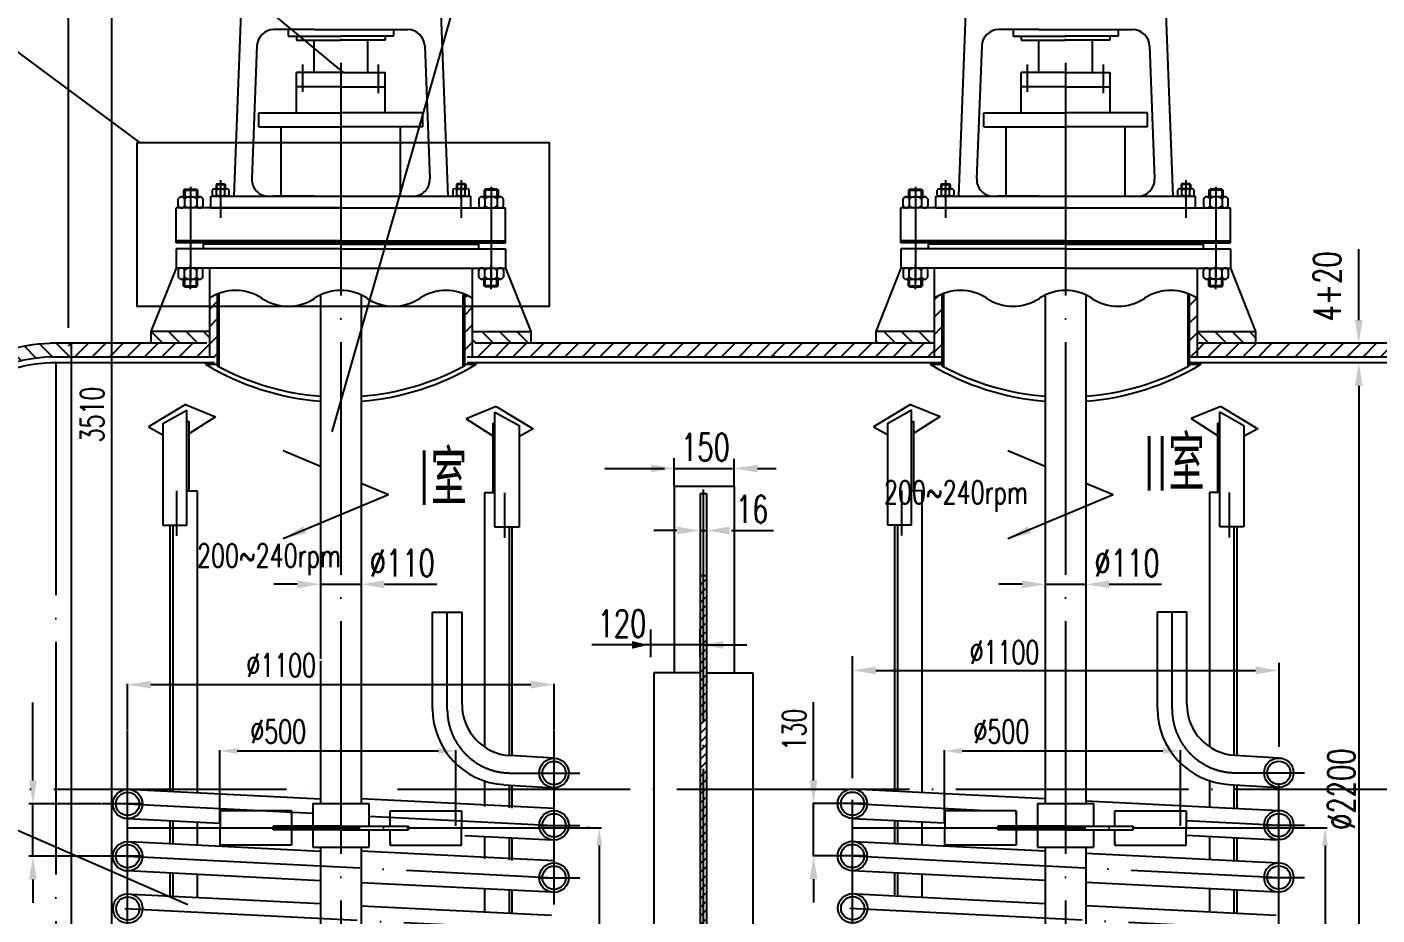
# Model space of a CAD drawing. Extents: x -54047 to 31317, y -2 to 11950.
# Drawn here: x -34752 to -31269, y 6853 to 9143 of the extents above; entities that cross this region are included whole.
import ezdxf

# ---------------------------------------------------------------- set-up
doc = ezdxf.new("R2010")
doc.units = 0
doc.header["$LTSCALE"] = 20
doc.linetypes.add('DASHDOT-M', pattern=[36, 30, -3, 0, -3])
doc.layers.get('0').update_dxf_attribs({"linetype": 'CONTINUOUS'})
doc.styles.add('BIAOZHU', font='ROMANS.shx', dxfattribs={"width": 0.7, "bigfont": 'HLFSD.shx'})
doc.styles.add('HZ', font='ROMANS.shx', dxfattribs={"width": 0.7, "height": 60, "bigfont": 'HLFSD.shx'})
pattern_1 = [(45, (-36814.224, 0), (-22.45064, 22.45064), [])]
pattern_2 = [(45, (-37570.662, 27.111), (-11.22532, 11.22532), [])]
pattern_3 = [(45, (-37505.662, 27.11), (-22.45064, 22.45064), [])]

msp = doc.modelspace()

# ---------------------------------------------------------------- hatches: boundary and pattern name
at = {"linetype": 'Continuous'}
h = msp.add_hatch(dxfattribs=at)
h.set_pattern_fill('ANSI31', scale=10, style=0)
h.set_pattern_definition(pattern_3)
h.paths.add_polyline_path([(-34261.2, 8422.6), (-34281.2, 8422.6), (-34281.2, 8292.7), (-34261.2, 8292.7)])
h.paths.add_polyline_path([(-34261.2, 8454.3, 0.046124), (-34281.2, 8443.6), (-34281.2, 8422.6), (-34261.2, 8422.6)])
h.paths.add_polyline_path([(-33623.2, 8292.7), (-33603.2, 8292.7), (-33603.2, 8422.6), (-33623.2, 8422.6)])
h.paths.add_polyline_path([(-33623.2, 8422.6), (-33603.2, 8422.6), (-33603.2, 8443.6, 0.046124), (-33623.2, 8454.3)])
h = msp.add_hatch(dxfattribs=at)
h.set_pattern_fill('ANSI31', scale=10, style=0)
h.set_pattern_definition([(45, (-37636.076, 27.11), (-22.45064, 22.45064), [])])
h.paths.add_polyline_path([(-32391.6, 8454.3, 0.046124), (-32411.6, 8443.6), (-32411.6, 8292.7), (-32391.6, 8292.7)])
h.paths.add_polyline_path([(-31733.6, 8443.6, 0.046124), (-31753.6, 8454.3), (-31753.6, 8292.7), (-31733.6, 8292.7)])
h = msp.add_hatch(dxfattribs=at)
h.set_pattern_fill('ANSI31', scale=10, angle=90, style=0)
h.set_pattern_definition([(135, (-37505.662, 27.11), (-22.45064, -22.45064), [])])
h.paths.add_polyline_path([(-33603.2, 8357.7), (-33603.2, 8327.7), (-33452.2, 8327.7), (-33452.2, 8357.7)])
h.paths.add_polyline_path([(-34432.2, 8357.7), (-34432.2, 8327.7), (-34281.2, 8327.7), (-34281.2, 8357.7)])
h = msp.add_hatch(dxfattribs=at)
h.set_pattern_fill('ANSI31', scale=10, angle=90, style=0)
h.set_pattern_definition([(135, (-37636.076, 27.11), (-22.45064, -22.45064), [])])
h.paths.add_polyline_path([(-31582.6, 8327.7), (-31582.6, 8357.7), (-31733.6, 8357.7), (-31733.6, 8327.7)])
h.paths.add_polyline_path([(-32411.6, 8327.7), (-32411.6, 8357.7), (-32562.6, 8357.7), (-32562.6, 8327.7)])
h = msp.add_hatch(dxfattribs=at)
h.set_pattern_fill('ANSI31', scale=10, angle=90, style=0)
h.set_pattern_definition([(135, (-37600.862, 27.11), (-22.45064, -22.45064), [])])
h.paths.add_polyline_path([(-34677.4, 8292.7), (-34637.4, 8292.7), (-34637.4, 8327.7), (-34677.4, 8327.7, 0.150271), (-34919, 8253.4), (-34889.8, 8230.7, -0.142887)])
h.paths.add_polyline_path([(-35053.3, 8027.7), (-35085, 8042.5, 0.034825), (-35187.2, 7777.7), (-35150.5, 7777.7, -0.03348)])
h.paths.add_polyline_path([(-35150.5, 7777.7), (-35187.2, 7777.7, 0.074775), (-35277.4, 7177.7), (-35242.4, 7177.7, -0.076127)])
h = msp.add_hatch(dxfattribs=at)
h.set_pattern_fill('ANSI31', scale=10, style=0)
h.set_pattern_definition(pattern_3)
h.paths.add_polyline_path([(-34281.2, 8292.7), (-34281.2, 8327.7), (-34644.4, 8327.7), (-34644.4, 8292.7)])
h = msp.add_hatch(dxfattribs=at)
h.set_pattern_fill('ANSI31', scale=10, style=0)
h.set_pattern_definition([(45, (-37498.662, 27.11), (-22.45064, 22.45064), [])])
h.paths.add_polyline_path([(-32822.1, 8292.7), (-32822.1, 8327.7), (-33596.2, 8327.7), (-33596.2, 8292.7)])
h = msp.add_hatch(dxfattribs=at)
h.set_pattern_fill('ANSI31', scale=10, style=0)
h.set_pattern_definition(pattern_1)
h.paths.add_polyline_path([(-32411.6, 8327.7), (-32835.1, 8327.7), (-32835.1, 8292.7), (-32411.6, 8292.7)])
h = msp.add_hatch(dxfattribs=at)
h.set_pattern_fill('ANSI31', scale=10, style=0)
h.set_pattern_definition(pattern_1)
h.paths.add_polyline_path([(-31311.1, 8327.7), (-31311.1, 8292.7), (-30956.2, 8292.7), (-30541.2, 8292.7), (-30541.2, 8327.7), (-30956.2, 8327.7)])
h = msp.add_hatch(dxfattribs=at)
h.set_pattern_fill('ANSI31', scale=5, style=0)
h.set_pattern_definition(pattern_2)
h.paths.add_polyline_path([(-33015.2, 7549.7), (-33007.2, 7549.7), (-33007.2, 7727.7), (-33015.2, 7727.7)])
h = msp.add_hatch(dxfattribs=at)
h.set_pattern_fill('ANSI31', scale=5, style=0)
h.set_pattern_definition(pattern_2)
h.paths.add_polyline_path([(-33007.2, 7549.7), (-32999.2, 7549.7), (-32999.2, 7727.7), (-33007.2, 7727.7)])
h = msp.add_hatch(dxfattribs=at)
h.set_pattern_fill('ANSI31', scale=5, style=0)
h.set_pattern_definition(pattern_2)
h.paths.add_polyline_path([(-33007.2, 7177.7), (-32999.2, 7177.7), (-32999.2, 7549.7), (-33007.2, 7549.7)])
h.paths.add_polyline_path([(-33015.2, 7177.7), (-33007.2, 7177.7), (-33007.2, 7549.7), (-33015.2, 7549.7), (-33015.2, 7517.7)])
h = msp.add_hatch(dxfattribs=at)
h.set_pattern_fill('ANSI31', scale=5, style=0)
h.set_pattern_definition(pattern_2)
h.paths.add_polyline_path([(-33007.2, 7177.7), (-33015.2, 7177.7), (-33015.2, 7042.5), (-33007.2, 7042.5)])
h.paths.add_polyline_path([(-32999.2, 7177.7), (-33007.2, 7177.7), (-33007.2, 7042.5), (-32999.2, 7042.5)])
h = msp.add_hatch(dxfattribs=at)
h.set_pattern_fill('ANSI31', scale=5, style=0)
h.set_pattern_definition(pattern_2)
h.paths.add_polyline_path([(-33007.2, 7042.5), (-33015.2, 7042.5), (-33015.2, 6419.3), (-33007.2, 6419.3)])
h.paths.add_polyline_path([(-32999.2, 7042.5), (-33007.2, 7042.5), (-33007.2, 6419.3), (-32999.2, 6419.3)])

# ---------------------------------------------------------------- linework, layer by layer
at = {"color": 1, "linetype": 'DASHDOT-M'}
for p, q in [((-33942.2, 11211.2), (-33942.2, 5818.2)), ((-32073, 11211.2), (-32073, 5818.2)), ((-34041, 9046.5), (-34041, 8975.8)), ((-33845.7, 9046.5), (-33845.7, 8972.9)), ((-32171.5, 9046.5), (-32171.5, 8975.8)), ((-31976.1, 9046.5), (-31976.1, 8972.9)), ((-34252.2, 8748.2), (-34252.2, 8651.4)), ((-33632.2, 8748.2), (-33632.2, 8651.4)), ((-32382.6, 8748.2), (-32382.6, 8651.4)), ((-31762.6, 8748.2), (-31762.6, 8651.4)), ((-34329.7, 8730.9), (-34329.7, 8669.5)), ((-34329.7, 8720.7), (-34329.7, 8484.2)), ((-34252.2, 8702.2), (-34252.2, 8730.7)), ((-33632.2, 8702.2), (-33632.2, 8730.7)), ((-33554.7, 8730.9), (-33554.7, 8669.5)), ((-33554.7, 8720.7), (-33554.7, 8484.2)), ((-32460.1, 8730.9), (-32460.1, 8669.5)), ((-32460.1, 8720.7), (-32460.1, 8484.2)), ((-32382.6, 8702.2), (-32382.6, 8730.7)), ((-31762.6, 8702.2), (-31762.6, 8730.7)), ((-31685.1, 8730.9), (-31685.1, 8669.5)), ((-31685.1, 8720.7), (-31685.1, 8484.2)), ((-33554.7, 8680.5), (-33554.7, 8484.2)), ((-31685.1, 8680.5), (-31685.1, 8484.2)), ((-34329.7, 8467.5), (-34329.7, 8528.9)), ((-33554.7, 8467.5), (-33554.7, 8528.9)), ((-32460.1, 8467.5), (-32460.1, 8528.9)), ((-31685.1, 8467.5), (-31685.1, 8528.9)), ((-34677.4, 8277.7), (-34677.4, 6077.7)), ((-34365, 7831.3), (-34365, 7947.3)), ((-33519.4, 7826.1), (-33519.4, 7942.1)), ((-33007.2, 7950.6), (-33007.2, 6077.7)), ((-32495.4, 7832), (-32495.4, 7948)), ((-31649.8, 7826.8), (-31649.8, 7942.8)), ((-33667.6, 7383.3), (-33667.6, 7634)), ((-31798, 7384), (-31798, 7634.7)), ((-34492.2, 6816.3), (-34492.2, 7327)), ((-33392.2, 6880), (-33392.2, 7327)), ((-31522.6, 6592.9), (-31522.6, 7280.3)), ((-33503.6, 7219.3), (-33325.8, 7219.3)), ((-31634, 7220), (-31456.2, 7220)), ((-35402.5, 7177.7), (-33987.7, 7177.7)), ((-33795.8, 7177.7), (-26635.1, 7177.7)), ((-32622.6, 6550), (-32622.6, 7205.9)), ((-34452.2, 7139.6), (-34558.6, 7139.6)), ((-34492.2, 7139.6), (-34014.1, 7115.6)), ((-32582.6, 7140.3), (-32689, 7140.3)), ((-32622.6, 7140.3), (-32261.8, 7122.1)), ((-33870.3, 7108.3), (-33392.2, 7084.3)), ((-34492.2, 7077.7), (-33270.2, 7077.7)), ((-33432.2, 7084.3), (-33325.8, 7084.3)), ((-32620.2, 7077.7), (-31398.1, 7077.7)), ((-31761.5, 7097), (-31522.6, 7085)), ((-31562.6, 7085), (-31456.2, 7085)), ((-34452.2, 7004.6), (-34558.6, 7004.6)), ((-34492.2, 7004.6), (-33392.2, 6949.3)), ((-32582.6, 7005.3), (-32689, 7005.3)), ((-32622.6, 7005.3), (-31522.6, 6950)), ((-33432.2, 6949.3), (-33325.8, 6949.3)), ((-31562.6, 6950), (-31456.2, 6950)), ((-34499, 6869.8), (-33399, 6814.5)), ((-32629.4, 6870.5), (-31529.4, 6815.1))]:
    msp.add_line(p, q, dxfattribs=at)
at = {"color": 7, "linetype": 'Continuous'}
for p, q in [((-33964.9, 8099.1), (-33222.4, 10693)), ((-33935.2, 9025.7), (-35864, 10628.6)), ((-34533.7, 9888.9), (-34533.7, 6398.9)), ((-34644.4, 8367.7), (-34644.4, 9427)), ((-34460.9, 8845.2), (-34907.1, 9176.6)), ((-34344.7, 8725.5), (-34344.7, 8705.5)), ((-34314.7, 8725.5), (-34314.7, 8705.5)), ((-34262.2, 8739.2), (-34262.2, 8725.9)), ((-34242.2, 8739.2), (-34242.2, 8725.9)), ((-33642.2, 8739.2), (-33642.2, 8725.9)), ((-33622.2, 8739.2), (-33622.2, 8725.9)), ((-33569.7, 8725.5), (-33569.7, 8705.5)), ((-33539.7, 8725.5), (-33539.7, 8705.5)), ((-32475.1, 8725.5), (-32475.1, 8705.5)), ((-32445.1, 8725.5), (-32445.1, 8705.5)), ((-32392.6, 8739.2), (-32392.6, 8725.9)), ((-32372.6, 8739.2), (-32372.6, 8725.9)), ((-31772.6, 8739.2), (-31772.6, 8725.9)), ((-31752.6, 8739.2), (-31752.6, 8725.9)), ((-31700.1, 8725.5), (-31700.1, 8705.5)), ((-31670.1, 8725.5), (-31670.1, 8705.5)), ((-31316.5, 8387.7), (-31316.5, 8570.6)), ((-34344.7, 8472.9), (-34344.7, 8492.9)), ((-34314.7, 8472.9), (-34314.7, 8492.9)), ((-33569.7, 8472.9), (-33569.7, 8492.9)), ((-33539.7, 8472.9), (-33539.7, 8492.9)), ((-32475.1, 8472.9), (-32475.1, 8492.9)), ((-32445.1, 8472.9), (-32445.1, 8492.9)), ((-31700.1, 8472.9), (-31700.1, 8492.9)), ((-31670.1, 8472.9), (-31670.1, 8492.9)), ((-31733.6, 8309.3), (-31715.3, 8327.7)), ((-31705.4, 8292.7), (-31670.4, 8327.7)), ((-31660.4, 8292.7), (-31625.4, 8327.7)), ((-31615.5, 8292.7), (-31580.5, 8327.7)), ((-31575.3, 8292.7), (-31540.3, 8327.7)), ((-31529.4, 8292.7), (-31494.4, 8327.7)), ((-31480.8, 8292.7), (-31445.8, 8327.7)), ((-31435.9, 8292.7), (-31400.9, 8327.7)), ((-31391, 8292.7), (-31356, 8327.7)), ((-31346.1, 8292.7), (-31311.1, 8327.7)), ((-31316.5, 8217.7), (-31316.5, 6137.7)), ((-33082.2, 7958.8), (-33082.2, 8031.6)), ((-32927.2, 7958.8), (-32927.2, 8029.8)), ((-33261.5, 8004.9), (-33107, 8004.9)), ((-33082.2, 8004.9), (-32932.2, 8004.9)), ((-32867.2, 8004.9), (-32819.3, 8004.9)), ((-33075.2, 7844.7), (-33135.2, 7844.7)), ((-33015.2, 7844.7), (-32999.2, 7844.7)), ((-32934.2, 7844.7), (-32825.9, 7844.7)), ((-34054.7, 7706), (-34114.7, 7706)), ((-33994.7, 7706), (-33889.7, 7706)), ((-33829.7, 7706), (-33694.5, 7706)), ((-32185.1, 7706), (-32245.1, 7706)), ((-32125.1, 7706), (-32020.1, 7706)), ((-31960.1, 7706), (-31824.9, 7706)), ((-33142.2, 7517.7), (-33142.2, 7589.7)), ((-33015.2, 7517.7), (-33015.2, 7589.7)), ((-34336.8, 6879.2), (-35864, 7546.5)), ((-33123.2, 7549.7), (-33294.7, 7549.7)), ((-32999.2, 7549.7), (-33135.2, 7549.7)), ((-33007.2, 7549.7), (-32895.2, 7549.7)), ((-32622.6, 7205.9), (-32622.6, 7520.3)), ((-31522.6, 7503.7), (-31522.6, 7286.7)), ((-32562.6, 7483.8), (-31582.6, 7483.8)), ((-34492.2, 7329), (-34492.2, 7449.2)), ((-34432.2, 7447.2), (-33452.2, 7447.2)), ((-33392.2, 7329), (-33392.2, 7449.2)), ((-34736.4, 7199.6), (-34736.4, 7401.6)), ((-32722.9, 7200.3), (-32722.9, 7402.3)), ((-34254.2, 7091.7), (-34254.2, 7278.4)), ((-33645.7, 7083.2), (-33645.7, 7278.4)), ((-32384.9, 7091.7), (-32384.9, 7278.4)), ((-31776.5, 7083.2), (-31776.5, 7278.4)), ((-34209.2, 7276.4), (-33690.7, 7276.4)), ((-32339.9, 7276.4), (-31821.5, 7276.4)), ((-34560.6, 7139.6), (-34747.1, 7139.6)), ((-34736.4, 7004.6), (-34736.4, 7139.6)), ((-32606.1, 7140.3), (-32724.9, 7140.3)), ((-32722.9, 7005.3), (-32722.9, 7140.3)), ((-33299.5, 7077.7), (-33306.5, 7077.7)), ((-34560.6, 7004.6), (-34747.1, 7004.6)), ((-33275.5, 7032.7), (-33275.5, 6472.7)), ((-32606.1, 7005.3), (-32724.9, 7005.3)), ((-31403.5, 7032.7), (-31403.5, 6472.7)), ((-34736.4, 6944.6), (-34736.4, 6884.6)), ((-32722.9, 6945.3), (-32722.9, 6885.3))]:
    msp.add_line(p, q, dxfattribs=at)
at = {"color": 4, "linetype": 'Continuous'}
for p, q in [((-34161.5, 10207.6), (-34218.3, 8706.7)), ((-33722.9, 10207.6), (-33666.1, 8706.7)), ((-32291.9, 10207.6), (-32348.7, 8706.7)), ((-31853.3, 10207.6), (-31796.5, 8706.7)), ((-34011.4, 9136.7), (-34115, 9136.7)), ((-34011.4, 9136.7), (-34096.9, 9136.7)), ((-34077.8, 9136.7), (-34077.8, 9120)), ((-34011.4, 9136.7), (-33769.4, 9136.7)), ((-34011.4, 9136.7), (-33796.1, 9136.7)), ((-34011.4, 9136.7), (-33787.5, 9136.7)), ((-33873, 9136.7), (-33796.1, 9136.7)), ((-33873, 9136.7), (-33796.1, 9136.7)), ((-33806.6, 9136.7), (-33806.6, 9120)), ((-32141.8, 9136.7), (-32245.4, 9136.7)), ((-32141.8, 9136.7), (-32227.3, 9136.7)), ((-32208.2, 9136.7), (-32208.2, 9120)), ((-32141.8, 9136.7), (-31917.9, 9136.7)), ((-32141.8, 9136.7), (-31926.5, 9136.7)), ((-32141.8, 9136.7), (-31899.8, 9136.7)), ((-32003.4, 9136.7), (-31926.5, 9136.7)), ((-32003.4, 9136.7), (-31926.5, 9136.7)), ((-31937.1, 9136.7), (-31937.1, 9120)), ((-34158.7, 9094.7), (-34171.6, 8752.1)), ((-34077.8, 9120), (-33942.2, 9120)), ((-34056.5, 9120), (-34056.5, 9109.4)), ((-34056.5, 9109.4), (-33942.2, 9109.4)), ((-34011.4, 9025.7), (-34011.4, 9109.4)), ((-33806.6, 9120), (-33942.2, 9120)), ((-33827.9, 9109.4), (-33942.2, 9109.4)), ((-33873, 9025.7), (-33873, 9109.4)), ((-33827.9, 9120), (-33827.9, 9109.4)), ((-33725.7, 9094.7), (-33712.7, 8752.1)), ((-32289.1, 9094.7), (-32302.1, 8752.1)), ((-32208.2, 9120), (-32072.6, 9120)), ((-32186.9, 9120), (-32186.9, 9109.4)), ((-32186.9, 9109.4), (-32072.6, 9109.4)), ((-32141.8, 9025.7), (-32141.8, 9109.4)), ((-31937.1, 9120), (-32072.6, 9120)), ((-31958.3, 9109.4), (-32072.6, 9109.4)), ((-32003.4, 9025.7), (-32003.4, 9109.4)), ((-31958.3, 9120), (-31958.3, 9109.4)), ((-31856.1, 9094.7), (-31843.2, 8752.1)), ((-34056.8, 8921.7), (-34056.8, 9025.7)), ((-33942.2, 9025.7), (-34056.8, 9025.7)), ((-33942.2, 9025.7), (-33827.6, 9025.7)), ((-33827.6, 8921.7), (-33827.6, 9025.7)), ((-32072.6, 9025.7), (-32187.2, 9025.7)), ((-32187.2, 8921.7), (-32187.2, 9025.7)), ((-32072.6, 9025.7), (-31958, 9025.7)), ((-31958, 8921.7), (-31958, 9025.7)), ((-33942.2, 8988.9), (-34056.8, 8988.9)), ((-33942.2, 8988.9), (-33827.6, 8988.9)), ((-32072.6, 8988.9), (-32187.2, 8988.9)), ((-32072.6, 8988.9), (-31958, 8988.9)), ((-34153.4, 8886.3), (-34153.4, 8921.7)), ((-34153.4, 8921.7), (-33942.2, 8921.7)), ((-33731, 8921.7), (-33942.2, 8921.7)), ((-33731, 8886.3), (-33731, 8921.7)), ((-32283.8, 8886.3), (-32283.8, 8921.7)), ((-32283.8, 8921.7), (-32072.6, 8921.7)), ((-31861.4, 8921.7), (-32072.6, 8921.7)), ((-31861.4, 8886.3), (-31861.4, 8921.7)), ((-34153.4, 8886.3), (-33942.2, 8886.3)), ((-34095.7, 8706.7), (-34095.7, 8886.3)), ((-33731, 8886.3), (-33942.2, 8886.3)), ((-33788.7, 8706.7), (-33788.7, 8886.3)), ((-32283.8, 8886.3), (-32072.6, 8886.3)), ((-32226.1, 8706.7), (-32226.1, 8886.3)), ((-31861.4, 8886.3), (-32072.6, 8886.3)), ((-31919.1, 8706.7), (-31919.1, 8886.3)), ((-34344.7, 8725.5), (-34347.7, 8722.5)), ((-34347.7, 8722.5), (-34311.7, 8722.5)), ((-34347.7, 8722.5), (-34347.7, 8705.5)), ((-34344.7, 8725.5), (-34314.7, 8725.5)), ((-34314.7, 8725.5), (-34311.7, 8722.5)), ((-34311.7, 8722.5), (-34311.7, 8705.5)), ((-34277.2, 8706.7), (-33607.2, 8706.7)), ((-34277.2, 8676.7), (-34277.2, 8706.7)), ((-34273.4, 8710.4), (-34273.4, 8722.2)), ((-34268.4, 8725.9), (-34236, 8725.9)), ((-34236, 8706.7), (-34268.4, 8706.7)), ((-34262.2, 8739.2), (-34264.2, 8737.2)), ((-34264.2, 8737.2), (-34264.2, 8725.9)), ((-34264.2, 8737.2), (-34240.2, 8737.2)), ((-34262.8, 8710.4), (-34262.8, 8722.2)), ((-34262.2, 8739.2), (-34242.2, 8739.2)), ((-34242.2, 8739.2), (-34240.2, 8737.2)), ((-34241.6, 8710.4), (-34241.6, 8722.2)), ((-34240.2, 8737.2), (-34240.2, 8725.9)), ((-34231, 8722.2), (-34231, 8710.4)), ((-34011.4, 8706.7), (-34117.1, 8706.7)), ((-33653.4, 8722.2), (-33653.4, 8710.4)), ((-33616, 8725.9), (-33648.4, 8725.9)), ((-33648.4, 8706.7), (-33616, 8706.7)), ((-33642.2, 8739.2), (-33644.2, 8737.2)), ((-33620.2, 8737.2), (-33644.2, 8737.2)), ((-33644.2, 8737.2), (-33644.2, 8725.9)), ((-33642.8, 8710.4), (-33642.8, 8722.2)), ((-33622.2, 8739.2), (-33642.2, 8739.2)), ((-33622.2, 8739.2), (-33620.2, 8737.2)), ((-33621.6, 8710.4), (-33621.6, 8722.2)), ((-33620.2, 8737.2), (-33620.2, 8725.9)), ((-33611, 8710.4), (-33611, 8722.2)), ((-33607.2, 8676.7), (-33607.2, 8706.7)), ((-33569.7, 8725.5), (-33572.7, 8722.5)), ((-33572.7, 8722.5), (-33572.7, 8705.5)), ((-33536.7, 8722.5), (-33572.7, 8722.5)), ((-33539.7, 8725.5), (-33569.7, 8725.5)), ((-33539.7, 8725.5), (-33536.7, 8722.5)), ((-33536.7, 8722.5), (-33536.7, 8705.5)), ((-32475.1, 8725.5), (-32478.1, 8722.5)), ((-32478.1, 8722.5), (-32478.1, 8705.5)), ((-32478.1, 8722.5), (-32442.1, 8722.5)), ((-32475.1, 8725.5), (-32445.1, 8725.5)), ((-32445.1, 8725.5), (-32442.1, 8722.5)), ((-32442.1, 8722.5), (-32442.1, 8705.5)), ((-32407.6, 8676.7), (-32407.6, 8706.7)), ((-32407.6, 8706.7), (-31737.6, 8706.7)), ((-32403.9, 8710.4), (-32403.9, 8722.2)), ((-32398.8, 8725.9), (-32366.4, 8725.9)), ((-32366.4, 8706.7), (-32398.8, 8706.7)), ((-32392.6, 8739.2), (-32394.6, 8737.2)), ((-32394.6, 8737.2), (-32370.6, 8737.2)), ((-32394.6, 8737.2), (-32394.6, 8725.9)), ((-32393.2, 8710.4), (-32393.2, 8722.2)), ((-32392.6, 8739.2), (-32372.6, 8739.2)), ((-32372.6, 8739.2), (-32370.6, 8737.2)), ((-32372, 8710.4), (-32372, 8722.2)), ((-32370.6, 8737.2), (-32370.6, 8725.9)), ((-32361.4, 8722.2), (-32361.4, 8710.4)), ((-32141.8, 8706.7), (-32247.5, 8706.7)), ((-31783.9, 8722.2), (-31783.9, 8710.4)), ((-31746.4, 8725.9), (-31778.8, 8725.9)), ((-31778.8, 8706.7), (-31746.4, 8706.7)), ((-31772.6, 8739.2), (-31774.6, 8737.2)), ((-31774.6, 8737.2), (-31774.6, 8725.9)), ((-31750.6, 8737.2), (-31774.6, 8737.2)), ((-31773.2, 8710.4), (-31773.2, 8722.2)), ((-31752.6, 8739.2), (-31772.6, 8739.2)), ((-31752.6, 8739.2), (-31750.6, 8737.2)), ((-31752, 8710.4), (-31752, 8722.2)), ((-31750.6, 8737.2), (-31750.6, 8725.9)), ((-31741.4, 8710.4), (-31741.4, 8722.2)), ((-31737.6, 8676.7), (-31737.6, 8706.7)), ((-31700.1, 8725.5), (-31703.1, 8722.5)), ((-31667.1, 8722.5), (-31703.1, 8722.5)), ((-31703.1, 8722.5), (-31703.1, 8705.5)), ((-31670.1, 8725.5), (-31700.1, 8725.5)), ((-31670.1, 8725.5), (-31667.1, 8722.5)), ((-31667.1, 8722.5), (-31667.1, 8705.5)), ((-33942.2, 8676.7), (-34367.2, 8676.7)), ((-34367.2, 8586.7), (-34367.2, 8676.7)), ((-34361.6, 8682.2), (-34361.6, 8700)), ((-34354, 8705.5), (-34305.4, 8705.5)), ((-34305.4, 8676.7), (-34354, 8676.7)), ((-34345.6, 8700), (-34345.6, 8682.2)), ((-34313.8, 8700), (-34313.8, 8682.2)), ((-34297.8, 8700), (-34297.8, 8682.2)), ((-34277.2, 8676.7), (-33607.2, 8676.7)), ((-33942.2, 8676.7), (-33517.2, 8676.7)), ((-33586.6, 8700), (-33586.6, 8682.2)), ((-33530.4, 8705.5), (-33579, 8705.5)), ((-33579, 8676.7), (-33530.4, 8676.7)), ((-33570.6, 8700), (-33570.6, 8682.2)), ((-33538.8, 8700), (-33538.8, 8682.2)), ((-33522.8, 8682.2), (-33522.8, 8700)), ((-33517.2, 8586.7), (-33517.2, 8676.7)), ((-32072.6, 8676.7), (-32497.6, 8676.7)), ((-32497.6, 8586.7), (-32497.6, 8676.7)), ((-32492, 8682.2), (-32492, 8700)), ((-32484.4, 8705.5), (-32435.8, 8705.5)), ((-32435.8, 8676.7), (-32484.4, 8676.7)), ((-32476, 8700), (-32476, 8682.2)), ((-32444.2, 8700), (-32444.2, 8682.2)), ((-32428.3, 8700), (-32428.3, 8682.2)), ((-32407.6, 8676.7), (-31737.6, 8676.7)), ((-32072.6, 8676.7), (-31647.6, 8676.7)), ((-31717, 8700), (-31717, 8682.2)), ((-31660.8, 8705.5), (-31709.4, 8705.5)), ((-31709.4, 8676.7), (-31660.8, 8676.7)), ((-31701, 8700), (-31701, 8682.2)), ((-31669.2, 8700), (-31669.2, 8682.2)), ((-31653.3, 8682.2), (-31653.3, 8700)), ((-31647.6, 8586.7), (-31647.6, 8676.7)), ((-33942.2, 8591.7), (-34367.2, 8591.7)), ((-33942.2, 8586.7), (-34367.2, 8586.7)), ((-34367.2, 8571.7), (-34367.2, 8521.7)), ((-33942.2, 8571.7), (-34367.2, 8571.7)), ((-33942.2, 8583.7), (-34297.2, 8583.7)), ((-34297.2, 8583.7), (-34297.2, 8571.7)), ((-34292.2, 8586.7), (-34292.2, 8583.7)), ((-33942.2, 8591.7), (-33517.2, 8591.7)), ((-33942.2, 8586.7), (-33517.2, 8586.7)), ((-33942.2, 8583.7), (-33587.2, 8583.7)), ((-33942.2, 8571.7), (-33517.2, 8571.7)), ((-33592.2, 8586.7), (-33592.2, 8583.7)), ((-33587.2, 8583.7), (-33587.2, 8571.7)), ((-33517.2, 8571.7), (-33517.2, 8521.7)), ((-32072.6, 8591.7), (-32497.6, 8591.7)), ((-32072.6, 8586.7), (-32497.6, 8586.7)), ((-32072.6, 8571.7), (-32497.6, 8571.7)), ((-32497.6, 8571.7), (-32497.6, 8521.7)), ((-32072.6, 8583.7), (-32427.6, 8583.7)), ((-32427.6, 8583.7), (-32427.6, 8571.7)), ((-32422.6, 8586.7), (-32422.6, 8583.7)), ((-32072.6, 8591.7), (-31647.6, 8591.7)), ((-32072.6, 8586.7), (-31647.6, 8586.7)), ((-32072.6, 8583.7), (-31717.6, 8583.7)), ((-32072.6, 8571.7), (-31647.6, 8571.7)), ((-31722.6, 8586.7), (-31722.6, 8583.7)), ((-31717.6, 8583.7), (-31717.6, 8571.7)), ((-31647.6, 8571.7), (-31647.6, 8521.7)), ((-34367.2, 8521.7), (-34432.2, 8357.7)), ((-33942.2, 8521.7), (-34367.2, 8521.7)), ((-34361.6, 8516.2), (-34361.6, 8498.4)), ((-34305.4, 8521.7), (-34354, 8521.7)), ((-34345.6, 8498.4), (-34345.6, 8516.2)), ((-34313.8, 8498.4), (-34313.8, 8516.2)), ((-34297.8, 8498.4), (-34297.8, 8516.2)), ((-34281.2, 8521.7), (-34281.2, 8292.7)), ((-33942.2, 8521.7), (-33517.2, 8521.7)), ((-33603.2, 8521.7), (-33603.2, 8292.7)), ((-33586.6, 8498.4), (-33586.6, 8516.2)), ((-33579, 8521.7), (-33530.4, 8521.7)), ((-33570.6, 8498.4), (-33570.6, 8516.2)), ((-33538.8, 8498.4), (-33538.8, 8516.2)), ((-33522.8, 8516.2), (-33522.8, 8498.4)), ((-33517.2, 8521.7), (-33452.2, 8357.7)), ((-32497.6, 8521.7), (-32562.6, 8357.7)), ((-32072.6, 8521.7), (-32497.6, 8521.7)), ((-32492, 8516.2), (-32492, 8498.4)), ((-32435.8, 8521.7), (-32484.4, 8521.7)), ((-32476, 8498.4), (-32476, 8516.2)), ((-32444.2, 8498.4), (-32444.2, 8516.2)), ((-32428.3, 8498.4), (-32428.3, 8516.2)), ((-32411.6, 8521.7), (-32411.6, 8292.7)), ((-32072.6, 8521.7), (-31647.6, 8521.7)), ((-31733.6, 8521.7), (-31733.6, 8292.7)), ((-31717, 8498.4), (-31717, 8516.2)), ((-31709.4, 8521.7), (-31660.8, 8521.7)), ((-31701, 8498.4), (-31701, 8516.2)), ((-31669.2, 8498.4), (-31669.2, 8516.2)), ((-31653.3, 8516.2), (-31653.3, 8498.4)), ((-31647.6, 8521.7), (-31582.6, 8357.7)), ((-34354, 8492.9), (-34305.4, 8492.9)), ((-34347.7, 8475.9), (-34347.7, 8492.9)), ((-34344.7, 8472.9), (-34347.7, 8475.9)), ((-34347.7, 8475.9), (-34311.7, 8475.9)), ((-34344.7, 8472.9), (-34314.7, 8472.9)), ((-34314.7, 8472.9), (-34311.7, 8475.9)), ((-34311.7, 8475.9), (-34311.7, 8492.9)), ((-33530.4, 8492.9), (-33579, 8492.9)), ((-33572.7, 8475.9), (-33572.7, 8492.9)), ((-33569.7, 8472.9), (-33572.7, 8475.9)), ((-33536.7, 8475.9), (-33572.7, 8475.9)), ((-33539.7, 8472.9), (-33569.7, 8472.9)), ((-33539.7, 8472.9), (-33536.7, 8475.9)), ((-33536.7, 8475.9), (-33536.7, 8492.9)), ((-32484.4, 8492.9), (-32435.8, 8492.9)), ((-32478.1, 8475.9), (-32478.1, 8492.9)), ((-32475.1, 8472.9), (-32478.1, 8475.9)), ((-32478.1, 8475.9), (-32442.1, 8475.9)), ((-32475.1, 8472.9), (-32445.1, 8472.9)), ((-32445.1, 8472.9), (-32442.1, 8475.9)), ((-32442.1, 8475.9), (-32442.1, 8492.9)), ((-31660.8, 8492.9), (-31709.4, 8492.9)), ((-31703.1, 8475.9), (-31703.1, 8492.9)), ((-31667.1, 8475.9), (-31703.1, 8475.9)), ((-31700.1, 8472.9), (-31703.1, 8475.9)), ((-31670.1, 8472.9), (-31700.1, 8472.9)), ((-31670.1, 8472.9), (-31667.1, 8475.9)), ((-31667.1, 8475.9), (-31667.1, 8492.9)), ((-34261.2, 8454.3), (-34261.2, 8269.7)), ((-34257.2, 8455.9), (-34257.2, 8267.6)), ((-33994.7, 8452.2), (-33994.7, 7513.4)), ((-33889.7, 8452.2), (-33889.7, 7512.2)), ((-33627.2, 8455.9), (-33627.2, 8267.6)), ((-33623.2, 8454.3), (-33623.2, 8269.7)), ((-32391.6, 8454.3), (-32391.6, 8269.7)), ((-32387.6, 8455.9), (-32387.6, 8267.6)), ((-32125.1, 8452.2), (-32125.1, 7615.8)), ((-32020.1, 8452.2), (-32020.1, 7634.5)), ((-31757.6, 8455.9), (-31757.6, 8267.6)), ((-31753.6, 8454.3), (-31753.6, 8269.7)), ((-34432.2, 8357.7), (-34432.2, 8327.7)), ((-34281.2, 8357.7), (-34432.2, 8357.7)), ((-33603.2, 8357.7), (-33452.2, 8357.7)), ((-33452.2, 8357.7), (-33452.2, 8327.7)), ((-32411.6, 8357.7), (-32562.6, 8357.7)), ((-32562.6, 8357.7), (-32562.6, 8327.7)), ((-31733.6, 8357.7), (-31582.6, 8357.7)), ((-31582.6, 8357.7), (-31582.6, 8327.7)), ((-34288.2, 8327.7), (-34691.4, 8327.7)), ((-34637.4, 8327.7), (-34637.4, 6027.7)), ((-32411.6, 8327.7), (-33596.2, 8327.7)), ((-31572.1, 8327.7), (-31733.6, 8327.7)), ((-30956.2, 8327.7), (-31577.1, 8327.7)), ((-34691.4, 8292.7), (-34268.2, 8292.7)), ((-33616.2, 8292.7), (-32391.6, 8292.7)), ((-31753.6, 8292.7), (-31572.1, 8292.7)), ((-31577.1, 8292.7), (-30956.2, 8292.7)), ((-34691.4, 8277.7), (-34268.2, 8277.7)), ((-34291.2, 8277.7), (-34291.2, 8273.7)), ((-34291.2, 8273.7), (-34261.2, 8273.7)), ((-33623.2, 8273.7), (-33593.2, 8273.7)), ((-33616.2, 8277.7), (-32391.6, 8277.7)), ((-33593.2, 8277.7), (-33593.2, 8273.7)), ((-32421.6, 8277.7), (-32421.6, 8273.7)), ((-32421.6, 8273.7), (-32391.6, 8273.7)), ((-31753.6, 8277.7), (-31572.1, 8277.7)), ((-31753.6, 8273.7), (-31723.6, 8273.7)), ((-31723.6, 8277.7), (-31723.6, 8273.7)), ((-31577.1, 8277.7), (-30956.2, 8277.7)), ((-34342.7, 8169.5), (-34438.2, 8111.8)), ((-34401.7, 8120.4), (-34339.7, 8155.1)), ((-34342.7, 8169.5), (-34265.8, 8138.1)), ((-34339.7, 7858.5), (-34339.7, 8155.1)), ((-33541.7, 8164.4), (-33618.6, 8132.9)), ((-33544.7, 8149.9), (-33482.6, 8115.2)), ((-33544.7, 7853.3), (-33544.7, 8149.9)), ((-33541.7, 8164.4), (-33446.2, 8106.6)), ((-32473.1, 8170.2), (-32568.6, 8112.5)), ((-32532.2, 8121.1), (-32470.1, 8155.7)), ((-32473.1, 8170.2), (-32396.2, 8138.8)), ((-32470.1, 7859.2), (-32470.1, 8155.7)), ((-31672.1, 8165), (-31749, 8133.6)), ((-31675.1, 7854), (-31675.1, 8150.5)), ((-31675.1, 8150.5), (-31613.1, 8115.9)), ((-31672.1, 8165), (-31576.6, 8107.3)), ((-34401.7, 8120.4), (-34401.7, 7858.5)), ((-34339.7, 8123.8), (-34334.3, 8126.6)), ((-34265.8, 8138.1), (-34334.3, 8094.3)), ((-34334.3, 8126.6), (-34334.3, 7947.3)), ((-33618.6, 8132.9), (-33550.1, 8089.1)), ((-33544.7, 8118.6), (-33550.1, 8121.4)), ((-33550.1, 8121.4), (-33550.1, 7942.1)), ((-33482.6, 8115.2), (-33482.6, 7853.3)), ((-32532.2, 8121.1), (-32532.2, 7859.2)), ((-32470.1, 8124.4), (-32464.7, 8127.2)), ((-32396.2, 8138.8), (-32464.7, 8095)), ((-32464.7, 8127.2), (-32464.7, 7948)), ((-31749, 8133.6), (-31680.5, 8089.8)), ((-31680.5, 8122), (-31680.5, 7942.8)), ((-31675.1, 8119.2), (-31680.5, 8122)), ((-31613.1, 8115.9), (-31613.1, 7854)), ((-34438.2, 8111.8), (-34401.3, 8091.9)), ((-33446.2, 8106.6), (-33483.1, 8086.7)), ((-32568.6, 8112.5), (-32531.7, 8092.6)), ((-31576.6, 8107.3), (-31613.6, 8087.4)), ((-34090.9, 8050.9), (-33994.7, 8010.7)), ((-32221.3, 8050.9), (-32125.1, 8010.7)), ((-34339.7, 7947.3), (-34312.9, 7947.3)), ((-34312.9, 7947.3), (-34312.9, 7168.6)), ((-33889.7, 7966.9), (-33819.4, 7937.5)), ((-33571.5, 7942.1), (-33571.5, 7286.6)), ((-33544.7, 7942.1), (-33571.5, 7942.1)), ((-33082.2, 7958.8), (-33082.2, 7648.5)), ((-33082.2, 7958.8), (-32927.2, 7958.8)), ((-33015.2, 7940.2), (-33015.2, 6077.7)), ((-33015.2, 7940.2), (-32999.2, 7940.2)), ((-32999.2, 7940.2), (-32999.2, 6077.7)), ((-32927.2, 7958.8), (-32927.2, 7648.5)), ((-32470.1, 7948), (-32443.3, 7948)), ((-32443.3, 7948), (-32443.3, 7169.3)), ((-32020.1, 7966.9), (-31949.8, 7937.5)), ((-31701.9, 7942.8), (-31701.9, 7287.3)), ((-31675.1, 7942.8), (-31701.9, 7942.8)), ((-34090.9, 7824.1), (-33819.4, 7937.5)), ((-32221.3, 7824.1), (-31949.8, 7937.5)), ((-34401.7, 7858.5), (-34339.7, 7858.5)), ((-34383.7, 7858.5), (-34383.7, 7172.2)), ((-34383.7, 7858.5), (-34383.7, 7183.1)), ((-34376, 7858.5), (-34376, 7171.8)), ((-33482.6, 7853.3), (-33544.7, 7853.3)), ((-33508.4, 7853.3), (-33508.4, 7264.5)), ((-33500.7, 7853.3), (-33500.7, 7264)), ((-33500.7, 7853.3), (-33500.7, 7264)), ((-32532.2, 7859.2), (-32470.1, 7859.2)), ((-32514.1, 7859.2), (-32514.1, 7183.8)), ((-32514.1, 7859.2), (-32514.1, 7172.8)), ((-32506.4, 7859.2), (-32506.4, 7172.4)), ((-31613.1, 7854), (-31675.1, 7854)), ((-31638.8, 7854), (-31638.8, 7265.1)), ((-31631.1, 7854), (-31631.1, 7264.6)), ((-31631.1, 7854), (-31631.1, 7264.6)), ((-32999.2, 7727.7), (-33015.2, 7727.7)), ((-33705.6, 7384.9), (-33705.6, 7634)), ((-33705.6, 7634), (-33629.6, 7634)), ((-33629.6, 7396), (-33629.6, 7634)), ((-33082.2, 7648.5), (-33082.2, 7477.7)), ((-32927.2, 7648.5), (-32927.2, 7477.7)), ((-32125.1, 7634.5), (-32125.1, 7140.5)), ((-32020.1, 7634.5), (-32020.1, 7140.5)), ((-31836, 7385.5), (-31836, 7634.7)), ((-31836, 7634.7), (-31760, 7634.7)), ((-31760, 7396.7), (-31760, 7634.7)), ((-33994.7, 7508.6), (-33994.7, 7167.7)), ((-33889.7, 7512.2), (-33889.7, 7167.7)), ((-33135.2, 7477.7), (-33135.2, 6077.7)), ((-33015.2, 7477.7), (-33135.2, 7477.7)), ((-32999.2, 7477.7), (-32879.2, 7477.7)), ((-32879.2, 7477.7), (-32879.2, 6077.7)), ((-33392.2, 7257.3), (-33505.7, 7264.3)), ((-31522.6, 7258), (-31636.1, 7264.9)), ((-34492.2, 7177.6), (-33994.7, 7152.6)), ((-33571.5, 7198.9), (-33571.5, 7133.3)), ((-33521.6, 7189.2), (-33392.2, 7181.3)), ((-33508.4, 7188.4), (-33508.4, 7129.4)), ((-33500.7, 7188), (-33500.7, 7129)), ((-33500.7, 7188), (-33500.7, 7183.1)), ((-32622.6, 7178.3), (-32125.1, 7153.3)), ((-31701.9, 7199.5), (-31701.9, 7134)), ((-31652.1, 7189.9), (-31522.6, 7182)), ((-31638.8, 7189.1), (-31638.8, 7130.1)), ((-31631.1, 7188.6), (-31631.1, 7183.8)), ((-31631.1, 7188.6), (-31631.1, 7129.6)), ((-34014.1, 7140.5), (-33870.3, 7140.5)), ((-34014.1, 7140.5), (-34014.1, 7082.2)), ((-33994.7, 7167.7), (-33994.7, 7140.5)), ((-33889.7, 7167.7), (-33889.7, 7140.5)), ((-33889.7, 7153.9), (-33392.2, 7128.9)), ((-33870.3, 7140.5), (-33870.3, 7082.2)), ((-32144.8, 7140.5), (-32001.1, 7140.5)), ((-32144.8, 7140.5), (-32144.8, 7082.2)), ((-32020.1, 7148), (-31522.6, 7123)), ((-32001.1, 7140.5), (-32001.1, 7082.2)), ((-34069.1, 7122.1), (-34253.6, 7122.1)), ((-34253.6, 7122.1), (-34253.6, 7077.7)), ((-34069.1, 7112.3), (-34069.1, 7122.1)), ((-34069.1, 7122.1), (-34069.1, 7082.2)), ((-33815.3, 7122.1), (-33630.8, 7122.1)), ((-33815.3, 7082.2), (-33815.3, 7122.1)), ((-33630.8, 7122.1), (-33630.8, 7077.7)), ((-32199.8, 7122.1), (-32384.4, 7122.1)), ((-32384.4, 7122.1), (-32384.4, 7077.7)), ((-32199.8, 7112.3), (-32199.8, 7122.1)), ((-32199.8, 7122.1), (-32199.8, 7082.2)), ((-31946.1, 7122.1), (-31761.5, 7122.1)), ((-31946.1, 7082.2), (-31946.1, 7122.1)), ((-31761.5, 7122.1), (-31761.5, 7077.7)), ((-34492.2, 7101.6), (-34254.2, 7089.7)), ((-34383.7, 7095), (-34383.7, 7049.3)), ((-34383.7, 7095), (-34383.7, 7036)), ((-34376, 7094.5), (-34376, 7035.5)), ((-34312.9, 7090.6), (-34312.9, 7031.6)), ((-34253.6, 7033.3), (-34253.6, 7077.7)), ((-33942.2, 7082.2), (-34116.6, 7082.2)), ((-34116.6, 7082.2), (-34116.6, 7077.7)), ((-34116.6, 7073.2), (-34116.6, 7077.7)), ((-33942.2, 7073.2), (-34116.6, 7073.2)), ((-34069.1, 7073.2), (-34069.1, 7033.3)), ((-34014.1, 7073.2), (-34014.1, 7028.2)), ((-33942.2, 7082.2), (-33767.8, 7082.2)), ((-33942.2, 7073.2), (-33767.8, 7073.2)), ((-33870.3, 7073.2), (-33870.3, 7028.2)), ((-33815.3, 7033.3), (-33815.3, 7073.2)), ((-33767.8, 7082.2), (-33767.8, 7077.7)), ((-33767.8, 7073.2), (-33767.8, 7077.7)), ((-33630.8, 7033.3), (-33630.8, 7077.7)), ((-32622.6, 7102.3), (-32385.6, 7090.4)), ((-32514.1, 7095.6), (-32514.1, 7036.6)), ((-32514.1, 7095.6), (-32514.1, 7049.9)), ((-32506.4, 7095.2), (-32506.4, 7036.2)), ((-32443.3, 7091.3), (-32443.3, 7032.3)), ((-32384.4, 7033.3), (-32384.4, 7077.7)), ((-32073, 7082.2), (-32247.3, 7082.2)), ((-32247.3, 7082.2), (-32247.3, 7077.7)), ((-32247.3, 7073.2), (-32247.3, 7077.7)), ((-32073, 7073.2), (-32247.3, 7073.2)), ((-32199.8, 7073.2), (-32199.8, 7033.3)), ((-32144.8, 7073.2), (-32144.8, 7028.2)), ((-32073, 7082.2), (-31898.6, 7082.2)), ((-32073, 7073.2), (-31898.6, 7073.2)), ((-32001.1, 7073.2), (-32001.1, 7028.2)), ((-31946.1, 7033.3), (-31946.1, 7073.2)), ((-31898.6, 7082.2), (-31898.6, 7077.7)), ((-31898.6, 7073.2), (-31898.6, 7077.7)), ((-31761.5, 7033.3), (-31761.5, 7077.7)), ((-34487.6, 7042.3), (-33994.7, 7017.6)), ((-33815.3, 7043.1), (-33815.3, 7033.3)), ((-33622.4, 7057.9), (-33396.8, 7046.6)), ((-33571.5, 7055.4), (-33571.5, 6998.3)), ((-33508.4, 7053.4), (-33508.4, 6994.4)), ((-33500.7, 7053), (-33500.7, 6994)), ((-32618, 7043), (-32125.5, 7018.2)), ((-31946.1, 7043.1), (-31946.1, 7033.3)), ((-31761.5, 7059), (-31527.3, 7047.2)), ((-31701.9, 7056), (-31701.9, 6999)), ((-31638.8, 7054.1), (-31638.8, 6995.1)), ((-31631.1, 7053.6), (-31631.1, 6994.6)), ((-34069.1, 7033.3), (-34253.6, 7033.3)), ((-34014.1, 7028.2), (-33870.3, 7028.2)), ((-33994.7, 7028.2), (-33994.7, 6684.8)), ((-33889.7, 7028.2), (-33889.7, 6684.8)), ((-33889.7, 7018.9), (-33392.2, 6993.9)), ((-33815.3, 7033.3), (-33630.8, 7033.3)), ((-32199.8, 7033.3), (-32384.4, 7033.3)), ((-32144.8, 7028.2), (-32001.1, 7028.2)), ((-32125.5, 7028.2), (-32125.5, 6501.4)), ((-32020.5, 7028.2), (-32020.5, 6501.4)), ((-32020.5, 7013), (-31522.6, 6988)), ((-31946.1, 7033.3), (-31761.5, 7033.3)), ((-33994.7, 6941.6), (-34492.2, 6966.6)), ((-33994.7, 6997.7), (-33994.7, 6977.7)), ((-33889.7, 6997.7), (-33889.7, 6977.7)), ((-32125.1, 6942.3), (-32622.6, 6967.3)), ((-32125.5, 6997.7), (-32125.5, 6977.7)), ((-32020.5, 6997.7), (-32020.5, 6977.7)), ((-34383.7, 6961.2), (-34383.7, 6902)), ((-34376, 6960.8), (-34376, 6901.6)), ((-34312.9, 6957.6), (-34312.9, 6898.4)), ((-33396.8, 6911.6), (-33889.7, 6936.3)), ((-32514.1, 6961.8), (-32514.1, 6902.7)), ((-32506.4, 6961.4), (-32506.4, 6902.3)), ((-32443.3, 6958.3), (-32443.3, 6899.1)), ((-31527.3, 6912.2), (-32020.1, 6937)), ((-34499, 6907.8), (-33994.7, 6882.4)), ((-33571.5, 6922.3), (-33571.5, 6861.1)), ((-33508.4, 6918.4), (-33508.4, 6858)), ((-33500.7, 6918), (-33500.7, 6857.6)), ((-32629.4, 6908.5), (-32125.1, 6883.1)), ((-31701.9, 6923), (-31701.9, 6861.8)), ((-31638.8, 6919.1), (-31638.8, 6858.6)), ((-31631.1, 6918.6), (-31631.1, 6858.2)), ((-33889.7, 6877.1), (-33399, 6852.5)), ((-32020.1, 6877.8), (-31529.4, 6853.1))]:
    msp.add_line(p, q, dxfattribs=at)
at = {"color": 7, "linetype": 'Continuous'}
msp.add_lwpolyline([(-34467.9, 8845.2), (-33404.4, 8845.2), (-33404.4, 8422.6), (-34467.9, 8422.6)], close=True, dxfattribs=at)
at = {"color": 4, "linetype": 'Continuous'}
for centre, radius in [((-33392.2, 7219.3), 38), ((-33392.2, 7219.3), 30), ((-31522.6, 7220), 38), ((-31522.6, 7220), 30), ((-34492.2, 7139.6), 38), ((-32622.6, 7140.3), 38), ((-34492.2, 7139.6), 30), ((-32622.6, 7140.3), 30), ((-33392.2, 7084.3), 38), ((-33392.2, 7084.3), 30), ((-31522.6, 7085), 38), ((-31522.6, 7085), 30), ((-34492.2, 7004.6), 38), ((-34492.2, 7004.6), 30), ((-32622.6, 7005.3), 38), ((-32622.6, 7005.3), 30), ((-33392.2, 6949.3), 38), ((-33392.2, 6949.3), 30), ((-31522.6, 6950), 38), ((-31522.6, 6950), 30), ((-34491.7, 6869.8), 38), ((-34491.7, 6869.8), 30), ((-32621.9, 6870.5), 38), ((-32621.9, 6870.5), 30)]:
    msp.add_circle(centre, radius, dxfattribs=at)
for centre, radius, start, end in [((-34115, 9093), 43.7, 90, 177.8341), ((-33769.4, 9093), 43.7, 2.1659, 90), ((-32245.4, 9093), 43.7, 90, 177.8341), ((-31899.8, 9093), 43.7, 2.1659, 90), ((-34128, 8750.4), 43.7, 177.8341, 270), ((-33756.4, 8750.4), 43.7, 270, 2.1659), ((-32258.4, 8750.4), 43.7, 177.8341, 270), ((-31886.8, 8750.4), 43.7, 270, 2.1659), ((-34268.1, 8720.2), 5.68, 20.6783, 159.3217), ((-34268.1, 8712.4), 5.68, 200.6783, 339.3217), ((-34252.2, 8708.7), 17.2, 51.9181, 128.0819), ((-34252.2, 8723.9), 17.2, 231.9181, 308.0819), ((-34236.3, 8720.2), 5.68, 20.6783, 159.3217), ((-34236.3, 8712.4), 5.68, 200.6783, 339.3217), ((-33648.1, 8720.2), 5.68, 20.6783, 159.3217), ((-33648.1, 8712.4), 5.68, 200.6783, 339.3217), ((-33632.2, 8708.7), 17.2, 51.9181, 128.0819), ((-33632.2, 8723.9), 17.2, 231.9181, 308.0819), ((-33616.3, 8720.2), 5.68, 20.6783, 159.3217), ((-33616.3, 8712.4), 5.68, 200.6783, 339.3217), ((-32398.5, 8720.2), 5.68, 20.6783, 159.3217), ((-32398.5, 8712.4), 5.68, 200.6783, 339.3217), ((-32382.6, 8708.7), 17.2, 51.9181, 128.0819), ((-32382.6, 8723.9), 17.2, 231.9181, 308.0819), ((-32366.7, 8720.2), 5.68, 20.6783, 159.3217), ((-32366.7, 8712.4), 5.68, 200.6783, 339.3217), ((-31778.5, 8720.2), 5.68, 20.6783, 159.3217), ((-31778.5, 8712.4), 5.68, 200.6783, 339.3217), ((-31762.6, 8708.7), 17.2, 51.9181, 128.0819), ((-31762.6, 8723.9), 17.2, 231.9181, 308.0819), ((-31746.7, 8720.2), 5.68, 20.6783, 159.3217), ((-31746.7, 8712.4), 5.68, 200.6783, 339.3217), ((-34353.6, 8697), 8.51, 20.6783, 159.3217), ((-34353.6, 8685.2), 8.51, 200.6783, 339.3217), ((-34329.7, 8679.7), 25.8, 51.9181, 128.0819), ((-34329.7, 8702.5), 25.8, 231.9181, 308.0819), ((-34305.8, 8697), 8.51, 20.6783, 159.3217), ((-34305.8, 8685.2), 8.51, 200.6783, 339.3217), ((-33578.6, 8697), 8.51, 20.6783, 159.3217), ((-33578.6, 8685.2), 8.51, 200.6783, 339.3217), ((-33554.7, 8679.7), 25.8, 51.9181, 128.0819), ((-33554.7, 8702.5), 25.8, 231.9181, 308.0819), ((-33530.8, 8697), 8.51, 20.6783, 159.3217), ((-33530.8, 8685.2), 8.51, 200.6783, 339.3217), ((-32484, 8697), 8.51, 20.6783, 159.3217), ((-32484, 8685.2), 8.51, 200.6783, 339.3217), ((-32460.1, 8679.7), 25.8, 51.9181, 128.0819), ((-32460.1, 8702.5), 25.8, 231.9181, 308.0819), ((-32436.2, 8697), 8.51, 20.6783, 159.3217), ((-32436.2, 8685.2), 8.51, 200.6783, 339.3217), ((-31709, 8697), 8.51, 20.6783, 159.3217), ((-31709, 8685.2), 8.51, 200.6783, 339.3217), ((-31685.1, 8679.7), 25.8, 51.9181, 128.0819), ((-31685.1, 8702.5), 25.8, 231.9181, 308.0819), ((-31661.2, 8697), 8.51, 20.6783, 159.3217), ((-31661.2, 8685.2), 8.51, 200.6783, 339.3217), ((-34353.6, 8513.2), 8.51, 20.6783, 159.3217), ((-34353.6, 8501.4), 8.51, 200.6783, 339.3217), ((-34329.7, 8495.9), 25.8, 51.9181, 128.0819), ((-34329.7, 8518.7), 25.8, 231.9181, 308.0819), ((-34305.8, 8513.2), 8.51, 20.6783, 159.3217), ((-34305.8, 8501.4), 8.51, 200.6783, 339.3217), ((-33578.6, 8513.2), 8.51, 20.6783, 159.3217), ((-33578.6, 8501.4), 8.51, 200.6783, 339.3217), ((-33554.7, 8495.9), 25.8, 51.9181, 128.0819), ((-33554.7, 8518.7), 25.8, 231.9181, 308.0819), ((-33530.8, 8513.2), 8.51, 20.6783, 159.3217), ((-33530.8, 8501.4), 8.51, 200.6783, 339.3217), ((-32484, 8513.2), 8.51, 20.6783, 159.3217), ((-32484, 8501.4), 8.51, 200.6783, 339.3217), ((-32460.1, 8495.9), 25.8, 51.9181, 128.0819), ((-32460.1, 8518.7), 25.8, 231.9181, 308.0819), ((-32436.2, 8513.2), 8.51, 20.6783, 159.3217), ((-32436.2, 8501.4), 8.51, 200.6783, 339.3217), ((-31709, 8513.2), 8.51, 20.6783, 159.3217), ((-31709, 8501.4), 8.51, 200.6783, 339.3217), ((-31685.1, 8495.9), 25.8, 51.9181, 128.0819), ((-31685.1, 8518.7), 25.8, 231.9181, 308.0819), ((-31661.2, 8513.2), 8.51, 20.6783, 159.3217), ((-31661.2, 8501.4), 8.51, 200.6783, 339.3217), ((-34677.4, 7897.7), 430, 90, 153.4349), ((-34677.4, 7897.7), 395, 90, 153.4349), ((-34677.4, 7897.7), 380, 90, 153.4349), ((-33942.2, 8850.5), 674.2, 238.8244, 265.5338), ((-33942.2, 8861.1), 672, 241.6581, 265.5189), ((-33942.2, 8850.5), 674.2, 274.4662, 301.1756), ((-33942.2, 8861.1), 672, 274.4811, 298.3419), ((-32072.6, 8850.5), 674.2, 238.8244, 265.5338), ((-32072.6, 8861.1), 672, 241.6581, 265.5189), ((-32072.6, 8850.5), 674.2, 274.4662, 301.1756), ((-32072.6, 8861.1), 672, 274.4811, 298.3419), ((-33509.6, 7384.9), 196, 180, 266.4885), ((-33497.6, 7396), 132, 180, 266.4885), ((-31640, 7385.5), 196, 180, 266.4885), ((-31628, 7396.7), 132, 180, 266.4885)]:
    msp.add_arc(centre, radius, start, end, dxfattribs=at)
at = {"color": 7, "linetype": 'Continuous'}
for centre, start, end in [((-34213.4, 8340.8), 56.6015, 123.3985), ((-33942.2, 8340.8), 56.6015, 123.3985), ((-33671, 8340.8), 56.6015, 123.3985), ((-32343.8, 8340.8), 56.6015, 123.3985), ((-32072.6, 8340.8), 56.6015, 123.3985), ((-31801.4, 8340.8), 56.6015, 123.3985), ((-34077.8, 8546.4), 236.6015, 303.3985), ((-33806.6, 8546.4), 236.6015, 303.3985), ((-32208.2, 8546.4), 236.6015, 303.3985), ((-31937, 8546.4), 236.6015, 303.3985)]:
    msp.add_arc(centre, 123.2, start, end, dxfattribs=at)
at = {"color": 1, "linetype": 'DASHDOT-M'}
for centre in [(-33503.6, 7383.3), (-31634, 7384)]:
    msp.add_arc(centre, 164, 180, 270, dxfattribs=at)
at = {"color": 7, "linetype": 'Continuous'}
for points in [[(-31326.5, 8387.7), (-31306.5, 8387.7), (-31316.5, 8327.7)], [(-31326.5, 8217.7), (-31306.5, 8217.7), (-31316.5, 8277.7)], [(-33142.2, 8014.9), (-33142.2, 7994.9), (-33082.2, 8004.9)], [(-32867.2, 8014.9), (-32867.2, 7994.9), (-32927.2, 8004.9)], [(-33075.2, 7854.7), (-33075.2, 7834.7), (-33015.2, 7844.7)], [(-32939.2, 7854.7), (-32939.2, 7834.7), (-32999.2, 7844.7)], [(-34054.7, 7716), (-34054.7, 7696), (-33994.7, 7706)], [(-33829.7, 7716), (-33829.7, 7696), (-33889.7, 7706)], [(-32185.1, 7716), (-32185.1, 7696), (-32125.1, 7706)], [(-31960.1, 7716), (-31960.1, 7696), (-32020.1, 7706)], [(-33191.4, 7559.7), (-33191.4, 7539.7), (-33149.2, 7549.7)], [(-32955.2, 7559.7), (-32955.2, 7539.7), (-33015.2, 7549.7)], [(-32562.6, 7493.8), (-32562.6, 7473.8), (-32622.6, 7483.8)], [(-31582.6, 7493.8), (-31582.6, 7473.8), (-31522.6, 7483.8)], [(-34432.2, 7457.2), (-34432.2, 7437.2), (-34492.2, 7447.2)], [(-33452.2, 7457.2), (-33452.2, 7437.2), (-33392.2, 7447.2)], [(-34209.2, 7283.9), (-34209.2, 7268.9), (-34254.2, 7276.4)], [(-33690.7, 7283.9), (-33690.7, 7268.9), (-33645.7, 7276.4)], [(-32339.9, 7283.9), (-32339.9, 7268.9), (-32384.9, 7276.4)], [(-31821.5, 7283.9), (-31821.5, 7268.9), (-31776.5, 7276.4)], [(-34746.4, 7199.6), (-34726.4, 7199.6), (-34736.4, 7139.6)], [(-32732.9, 7200.3), (-32712.9, 7200.3), (-32722.9, 7140.3)], [(-33283, 7032.7), (-33268, 7032.7), (-33275.5, 7077.7)], [(-31411, 7032.7), (-31396, 7032.7), (-31403.5, 7077.7)], [(-34746.4, 6944.6), (-34726.4, 6944.6), (-34736.4, 7004.6)], [(-32732.9, 6945.3), (-32712.9, 6945.3), (-32722.9, 7005.3)]]:
    msp.add_solid(points, dxfattribs=at)
at = {"color": 4, "linetype": 'Continuous'}
for points in [[(-34090.9, 7824.1), (-34039.1, 7856), (-34031.4, 7837.5)], [(-32221.3, 7824.1), (-32169.5, 7856), (-32161.8, 7837.5)]]:
    msp.add_solid(points, dxfattribs=at)

# ---------------------------------------------------------------- texts
at = {"color": 4, "linetype": 'Continuous', "style": 'HZ', "width": 0.7}
for s, p in [('II室', (-31874.3, 7947.9)), ('I室', (-33743.9, 7910.8))]:
    msp.add_text(s, height=140, dxfattribs=at).set_placement(p)
at = {"color": 7, "linetype": 'Continuous', "style": 'HZ', "width": 0.7}
for p in [(-32540.9, 7913.3), (-34313, 7750)]:
    msp.add_text('200~240rpm', height=60, dxfattribs=at).set_placement(p)
at = {"color": 7, "linetype": 'Continuous', "attachment_point": 5, "rotation": 90}
for s, insert, char_height, style in [('4+20', (-31397.9, 8474.5), 70, 'BIAOZHU'), ('\\A1;3510', (-34583.7, 8143.9), 60, 'HZ'), ('130', (-32772.9, 7331.3), 60, 'HZ'), ('\\A1;∅2200', (-31361.5, 7177.7), 70, 'BIAOZHU')]:
    msp.add_mtext(s, dxfattribs=dict(at, insert=insert, char_height=char_height, style=style))
at = {"color": 7, "linetype": 'Continuous', "attachment_point": 5}
for s, insert, char_height, style in [('\\A1;150', (-33001.7, 8059.9), 70, 'BIAOZHU'), ('\\A1;16', (-32881.4, 7899.7), 70, 'BIAOZHU'), ('∅110', (-33783.8, 7761), 70, 'BIAOZHU'), ('∅110', (-31914.2, 7761), 70, 'BIAOZHU'), ('\\A1;120', (-33217.1, 7604.7), 70, 'BIAOZHU'), ('%%c1100', (-32230.2, 7530.7), 60, 'HZ'), ('%%c1100', (-34096.1, 7497.2), 60, 'HZ'), ('%%C500', (-34103.8, 7326.4), 60, 'HZ'), ('%%C500', (-32238.3, 7326.4), 60, 'HZ')]:
    msp.add_mtext(s, dxfattribs=dict(at, insert=insert, char_height=char_height, style=style))

doc.saveas('drawing.dxf')
